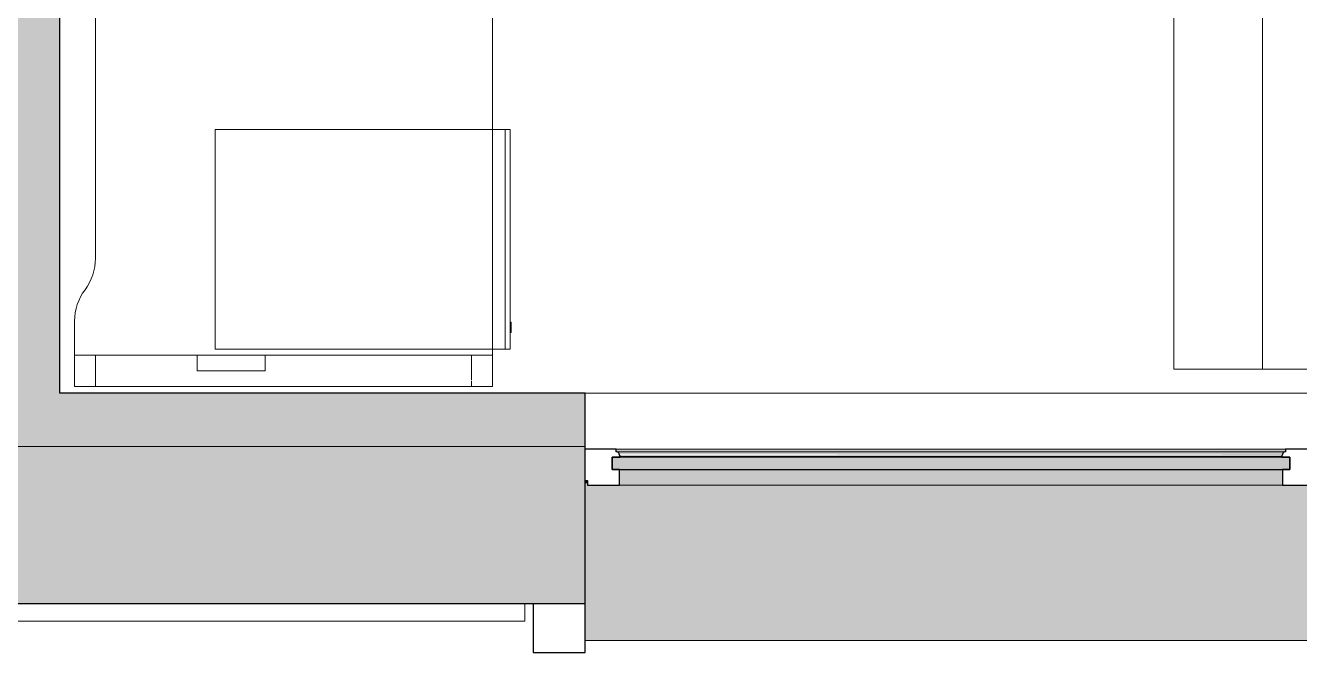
# Model space of a CAD drawing. Header units: millimetres. Extents: x 155927 to 295199, y -4084 to 97293.
# Drawn here: x 175587 to 178026, y 8874 to 10073 of the extents above; entities that cross this region are included whole.
import ezdxf

# ---------------------------------------------------------------- set-up
doc = ezdxf.new("R2010")
doc.units = ezdxf.units.MM
doc.header["$MEASUREMENT"] = 0
for name, color, linetype, lineweight in [('A-GLAZ', 7, 'CONTINUOUS', 9), ('A-GLAZ-CURT', 7, 'CONTINUOUS', 9), ('A-WALL', 7, 'CONTINUOUS', 9), ('A-WALL-PATT', 7, 'CONTINUOUS', 9), ('I-FURN', 8, 'CONTINUOUS', 9), ('I-WALL', 7, 'CONTINUOUS', 9)]:
    doc.layers.add(name, color=color, linetype=linetype, lineweight=lineweight)

msp = doc.modelspace()

# ---------------------------------------------------------------- hatches: boundary and pattern name
at = {"layer": 'A-GLAZ'}
for points in [[(177548.1, 9223.6), (178007.6, 9223.6), (178007.6, 9247.5), (176710.1, 9247.5), (176710.1, 9223.6), (176947.7, 9223.6)], [(177995.8, 9257.5), (177999.6, 9258.3), (177999.6, 9262.5), (176718, 9262.5), (176718, 9257.5), (177993.8, 9257.5)], [(177993.8, 9252.6), (177995.6, 9256.2), (177995.8, 9257.5), (176720.9, 9257), (176723.6, 9253.9), (176724.3, 9252.6), (177993.4, 9252.6)], [(177548.1, 9248.6), (177992.4, 9248.6), (177993.6, 9252.6), (176724, 9251.5), (176725.3, 9248.6), (176947.7, 9248.6)], [(177992.4, 9247.5), (177992.4, 9248.6), (177548.1, 9247.5)], [(177993.6, 9193.6), (177993.6, 9223.6), (176724, 9223.6), (176724, 9193.6), (177548.1, 9193.6)], [(183292.8, 8896.6), (183292.8, 8933.6), (183192.8, 8933.6), (183192.8, 9198.3), (183188.5, 9198.3), (183188.5, 9193.6), (181797.2, 9193.6), (181797.2, 9198.3), (180621.5, 9198.3), (180621.5, 9193.6), (179230.2, 9193.6), (179230.2, 9198.3), (178054.5, 9198.3), (178054.5, 9193.6), (176663.2, 9193.6), (176663.2, 9198.3), (176658.8, 9198.3), (176658.8, 8896.6), (183192.8, 8896.6)]]:
    msp.add_hatch(color=256, dxfattribs=at).paths.add_polyline_path(points, flags=0)
h = msp.add_hatch(color=256, dxfattribs=at)
h.paths.add_polyline_path([(181856.4, 9255.8), (181853.6, 9257.5), (181854.9, 9256.4), (181856, 9255.9)], flags=0)
h.paths.add_polyline_path([(179289.4, 9255.8), (179286.6, 9257.5), (179287.9, 9256.4), (179289, 9255.9)], flags=0)
h.paths.add_polyline_path([(176722.4, 9255.8), (176719.6, 9257.5), (176720.9, 9256.4), (176722, 9255.9)], flags=0)
h = msp.add_hatch(color=256, dxfattribs=at)
h.paths.add_polyline_path([(183192.8, 9198.3), (183192.8, 9200.4), (183188.5, 9200.4), (183188.5, 9198.3)], flags=0)
h.paths.add_polyline_path([(181750.5, 9198.3), (181797.2, 9198.3), (181797.2, 9200.4), (180621.5, 9200.4), (180621.5, 9198.3), (181150.1, 9198.3)], flags=0)
h.paths.add_polyline_path([(179220.5, 9198.3), (179230.2, 9198.3), (179230.2, 9200.4), (178054.5, 9200.4), (178054.5, 9198.3), (178748.7, 9198.3)], flags=0)
h.paths.add_polyline_path([(176658.8, 9198.3), (176663.2, 9198.3), (176663.2, 9200.4), (176658.8, 9200.4)], flags=0)
at = {"layer": 'A-WALL-PATT'}
for points in [[(175550.8, 9369.6), (175652.8, 9369.6), (175652.8, 13505.6), (175550.8, 13505.6), (175550.8, 9692.7)], [(175747, 9267.6), (176658.8, 9267.6), (176658.8, 9369.6), (174942.8, 9369.6), (174942.8, 9267.6), (175146.7, 9267.6)]]:
    msp.add_hatch(color=256, dxfattribs=at).paths.add_polyline_path(points, flags=0)
h = msp.add_hatch(color=256, dxfattribs=at)
h.paths.add_polyline_path([(231140.8, 8967.6), (231140.8, 9267.6), (230059.8, 9267.6), (230059.8, 8967.6), (230978.5, 8967.6)], flags=0)
h.paths.add_polyline_path([(228577.1, 8967.6), (228775.8, 8967.6), (228775.8, 9267.6), (227617.8, 9267.6), (227617.8, 8967.6)], flags=0)
h.paths.add_polyline_path([(225983.8, 8967.6), (225983.8, 9267.6), (224442.8, 9267.6), (224442.8, 8967.6), (224975.1, 8967.6)], flags=0)
h.paths.add_polyline_path([(209658.8, 8967.6), (209658.8, 9267.6), (208317.8, 9267.6), (208317.8, 8967.6), (209366.2, 8967.6)], flags=0)
h.paths.add_polyline_path([(203963.1, 8967.6), (204033.8, 8967.6), (204033.8, 9267.6), (202692.8, 9267.6), (202692.8, 8967.6), (203362.8, 8967.6)], flags=0)
h.paths.add_polyline_path([(199908.8, 8967.6), (199908.8, 9267.6), (197042.8, 9267.6), (197042.8, 8967.6), (198560, 8967.6)], flags=0)
h.paths.add_polyline_path([(194508.8, 8967.6), (194508.8, 9267.6), (191992.8, 9267.6), (191992.8, 8967.6), (193757.3, 8967.6)], flags=0)
h.paths.add_polyline_path([(190358.8, 8967.6), (190358.8, 9267.6), (187692.8, 9267.6), (187692.8, 8967.6), (188954.6, 8967.6)], flags=0)
h.paths.add_polyline_path([(184151.8, 8967.6), (184908.8, 8967.6), (184908.8, 9267.6), (183192.8, 9267.6), (183192.8, 8967.6), (183551.5, 8967.6)], flags=0)
h.paths.add_polyline_path([(176347.4, 8967.6), (176658.8, 8967.6), (176658.8, 9267.6), (174942.8, 9267.6), (174942.8, 8967.6), (175747, 8967.6)], flags=0)
h.paths.add_polyline_path([(162539.5, 8967.6), (163158.8, 8967.6), (163158.8, 9267.6), (161617.8, 9267.6), (161617.8, 8967.6)], flags=0)
h.paths.add_polyline_path([(159983.8, 8967.6), (159983.8, 9267.6), (159292.8, 9267.6), (159292.8, 8967.6), (159537.8, 8967.6)], flags=0)

# ---------------------------------------------------------------- linework, layer by layer
at = {"layer": 'A-GLAZ', "lineweight": 30}
for p, q in [((176718, 9262.5), (176658.8, 9262.5)), ((178007.6, 9247.5), (176710.1, 9247.5)), ((176710.1, 9247.5), (176710.1, 9223.6)), ((176710.1, 9223.6), (176710.1, 9247.5)), ((176710.1, 9247.5), (176725.3, 9247.5)), ((176718, 9257.5), (176718, 9262.5)), ((176719.6, 9257.5), (176718, 9257.5)), ((176725.3, 9247.5), (176725.3, 9248.6)), ((177992.4, 9248.6), (177992.4, 9247.5)), ((177992.4, 9247.5), (178007.6, 9247.5)), ((177999.6, 9257.5), (177998.1, 9257.5)), ((177999.6, 9262.5), (177999.6, 9257.5)), ((178058.8, 9262.5), (177999.6, 9262.5)), ((178007.6, 9223.6), (178007.6, 9247.5)), ((178007.6, 9247.5), (178007.6, 9223.6)), ((176710.1, 9223.6), (178007.6, 9223.6)), ((176724, 9223.6), (176710.1, 9223.6)), ((176724, 9193.6), (176724, 9223.6)), ((178007.6, 9223.6), (177993.6, 9223.6)), ((177993.6, 9223.6), (177993.6, 9193.6)), ((176658.8, 9202.6), (176663.2, 9202.6)), ((176663.2, 9202.6), (176663.2, 9193.6)), ((176663.2, 9193.6), (176724, 9193.6)), ((177993.6, 9193.6), (178054.5, 9193.6)), ((176558.8, 8967.6), (176558.8, 8873.6)), ((176658.8, 8873.6), (176658.8, 8967.6)), ((176558.8, 8873.6), (176658.8, 8873.6))]:
    msp.add_line(p, q, dxfattribs=at)
at = {"layer": 'A-GLAZ'}
for p, q in [((177999.6, 9262.5), (176718, 9262.5)), ((176718, 9257.5), (176719.6, 9257.5)), ((176719.6, 9257.5), (177998.1, 9257.5)), ((176725.3, 9248.6), (177992.4, 9248.6)), ((177998.1, 9257.5), (177999.6, 9257.5)), ((176658.8, 9200.4), (176663.2, 9200.4)), ((176658.8, 9198.3), (176663.2, 9198.3)), ((176724, 9193.6), (177993.6, 9193.6)), ((176658.8, 8896.6), (183292.8, 8896.6))]:
    msp.add_line(p, q, dxfattribs=at)
at = {"layer": 'A-GLAZ', "lineweight": 30}
for centre, radius, start, end in [((176718.5, 9252.2), 5.36, 3.4261, 78.0476), ((176731.2, 9253), 7.4, 183.4261, 216.5739), ((177986.5, 9253), 7.4, 323.4261, 356.5739), ((177999.2, 9252.2), 5.36, 101.9524, 176.5739)]:
    msp.add_arc(centre, radius, start, end, dxfattribs=at)
at = {"layer": 'A-GLAZ'}
for points, knots in [([(176722, 9256.2), (176721.9, 9256.4), (176721.5, 9256.7), (176720.7, 9257.2), (176720, 9257.4), (176719.6, 9257.5)], [-0.4, -0.4, -0.4, -0.4, -0.3, -0.2, 0, 0, 0, 0]), ([(176723.8, 9252.6), (176723.8, 9253), (176723.7, 9253.7), (176723.3, 9254.6), (176723.1, 9255), (176723, 9255.2)], [-1, -1, -1, -1, -0.8, -0.7, -0.6, -0.6, -0.6, -0.6]), ([(177994.7, 9255.2), (177994.6, 9255), (177994.4, 9254.6), (177994, 9253.7), (177993.9, 9253), (177993.8, 9252.6)], [0.6, 0.6, 0.6, 0.6, 0.7, 0.8, 1, 1, 1, 1]), ([(177998.1, 9257.5), (177997.6, 9257.4), (177997, 9257.2), (177996.2, 9256.7), (177995.8, 9256.4), (177995.6, 9256.2)], [0, 0, 0, 0, 0.2, 0.3, 0.4, 0.4, 0.4, 0.4])]:
    msp.add_open_spline(points, degree=3, knots=knots, dxfattribs=at)
for points in [[(176725.3, 9248.6), (176725, 9249), (176724.7, 9249.4), (176724.5, 9249.8)], [(177993.1, 9249.8), (177992.9, 9249.4), (177992.7, 9249), (177992.4, 9248.6)]]:
    msp.add_open_spline(points, degree=3, dxfattribs=at)
at = {"layer": 'A-GLAZ-CURT', "lineweight": 20}
for p, q in [((176542.8, 8967.6), (175058.8, 8967.6)), ((176542.8, 8933.6), (176542.8, 8967.6)), ((175058.8, 8933.6), (176542.8, 8933.6))]:
    msp.add_line(p, q, dxfattribs=at)
at = {"layer": 'A-WALL'}
msp.add_line((176658.8, 9267.6), (174942.8, 9267.6), dxfattribs=at)
at = {"layer": 'A-WALL', "lineweight": 30}
for p, q in [((176658.8, 8967.6), (176658.8, 9267.6)), ((174942.8, 8967.6), (176658.8, 8967.6))]:
    msp.add_line(p, q, dxfattribs=at)
at = {"layer": 'I-FURN'}
for p, q in [((176480.8, 9382.7), (176480.8, 10982.7)), ((176480.8, 10982.7), (176480.8, 9382.7)), ((175720.8, 10460), (175720.8, 9627.7)), ((175720.8, 9627.7), (175720.8, 10460)), ((177785.5, 10215.7), (177785.5, 9415.7)), ((177955.5, 10215.7), (177955.5, 9415.7)), ((175950.1, 9874.3), (175950.1, 9454.3)), ((176480.8, 9874.3), (175950.1, 9874.3)), ((176505.1, 9874.3), (176480.8, 9874.3)), ((176515.1, 9874.3), (176505.1, 9874.3)), ((176505.1, 9874.3), (176505.1, 9454.3)), ((176505.1, 9454.3), (176505.1, 9874.3)), ((176515.1, 9454.3), (176515.1, 9874.3)), ((175680.8, 9507.7), (175680.8, 9382.7)), ((175680.8, 9382.7), (175680.8, 9507.7)), ((176517.1, 9505.9), (176515.1, 9505.9)), ((176517.1, 9505.9), (176517.1, 9485.9)), ((176517.1, 9485.9), (176517.1, 9505.9)), ((176515.1, 9485.9), (176517.1, 9485.9)), ((175720.8, 9442.7), (175680.8, 9442.7)), ((175680.8, 9442.7), (175915.8, 9442.7)), ((175680.8, 9382.7), (175680.8, 9442.7)), ((175680.8, 9382.7), (175680.8, 9442.7)), ((176440.8, 9442.7), (175720.8, 9442.7)), ((175720.8, 9382.7), (175720.8, 9442.7)), ((175720.8, 9382.7), (175720.8, 9442.7)), ((175915.8, 9442.7), (176045.8, 9442.7)), ((175915.8, 9412.7), (175915.8, 9442.7)), ((175915.8, 9412.7), (175915.8, 9442.7)), ((175950.1, 9454.3), (176480.8, 9454.3)), ((176045.8, 9442.7), (176480.8, 9442.7)), ((176045.8, 9442.7), (176045.8, 9412.7)), ((176045.8, 9412.7), (176045.8, 9442.7)), ((176480.8, 9442.7), (176440.8, 9442.7)), ((176440.8, 9395.6), (176440.8, 9442.7)), ((176440.8, 9395.6), (176440.8, 9442.7)), ((176480.8, 9454.3), (176505.1, 9454.3)), ((176480.8, 9442.7), (176480.8, 9382.7)), ((176480.8, 9382.7), (176480.8, 9442.7)), ((176505.1, 9454.3), (176515.1, 9454.3)), ((176045.8, 9412.7), (175915.8, 9412.7)), ((175915.8, 9412.7), (176045.8, 9412.7)), ((176440.8, 9382.7), (176440.8, 9393.3)), ((176440.8, 9382.7), (176440.8, 9393.3)), ((177785.5, 9415.7), (177955.5, 9415.7)), ((177955.5, 9415.7), (178255.5, 9415.7)), ((175680.8, 9382.7), (175720.8, 9382.7)), ((176480.8, 9382.7), (175680.8, 9382.7)), ((175680.8, 9382.7), (176480.8, 9382.7)), ((176480.8, 9382.7), (175680.8, 9382.7)), ((175720.8, 9382.7), (176440.8, 9382.7)), ((176440.8, 9382.7), (176480.8, 9382.7))]:
    msp.add_line(p, q, dxfattribs=at)
for centre, start, end in [((175620.8, 9627.7), 323.1301, 0), ((175620.8, 9627.7), 323.1301, 0), ((175780.8, 9507.7), 143.1301, 180), ((175780.8, 9507.7), 143.1301, 180)]:
    msp.add_arc(centre, 100, start, end, dxfattribs=at)
at = {"layer": 'I-WALL', "lineweight": 30}
for p, q in [((175652.8, 9369.6), (175652.8, 13505.6)), ((176658.8, 9369.6), (175652.8, 9369.6)), ((176658.8, 9267.6), (176658.8, 9369.6))]:
    msp.add_line(p, q, dxfattribs=at)
at = {"layer": 'I-WALL'}
for p, q in [((176658.8, 9369.6), (178058.8, 9369.6)), ((174942.8, 9267.6), (176658.8, 9267.6))]:
    msp.add_line(p, q, dxfattribs=at)

doc.saveas('drawing.dxf')
